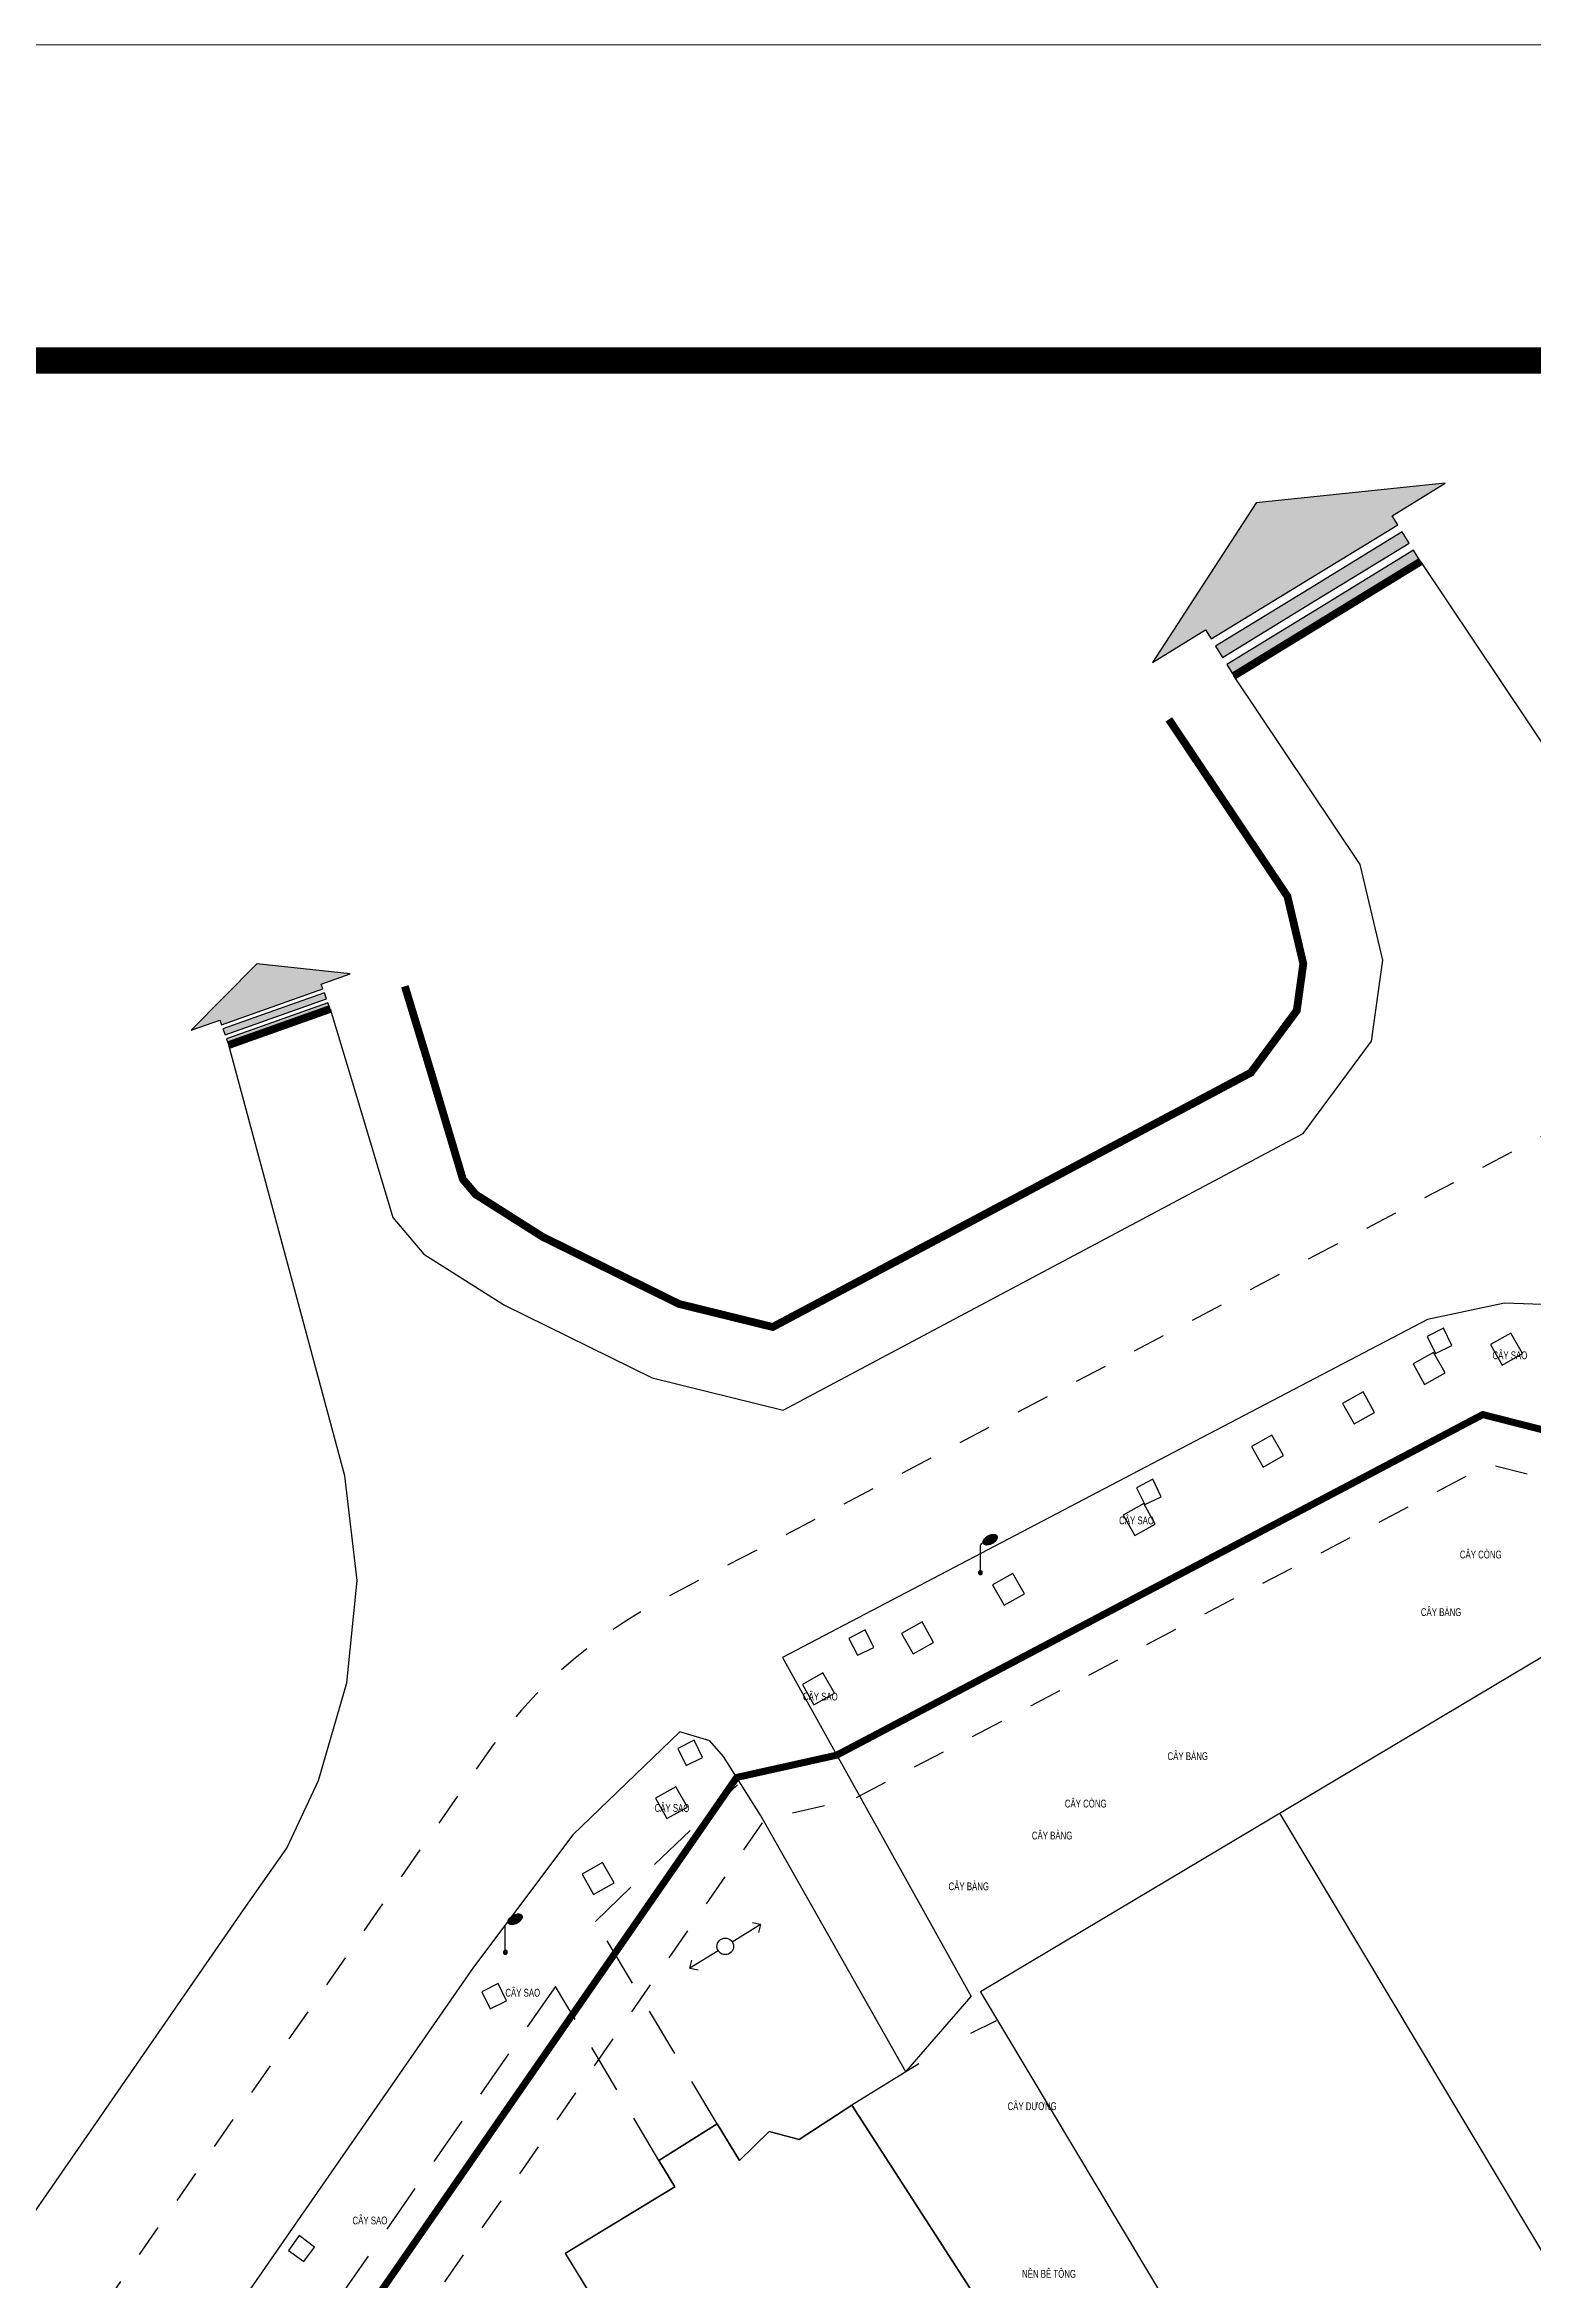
# Model space of a CAD drawing. Header units: millimetres. Extents: x 100 to 288, y -65 to 177.
# Drawn here: x 175.54 to 180.07, y 170.04 to 176.85 of the extents above; entities that cross this region are included whole.
import ezdxf

# ---------------------------------------------------------------- set-up
doc = ezdxf.new("R2010")
doc.units = ezdxf.units.MM
doc.header["$LTSCALE"] = 0.3
doc.header["$MEASUREMENT"] = 0
doc.linetypes.add('DASHDOTX2', pattern=[2, 1, -0.5, 0, -0.5])
doc.linetypes.add('DASHED2', pattern=[0.375, 0.25, -0.125])
doc.layers.get('0').update_dxf_attribs({"linetype": 'CONTINUOUS', "lineweight": 13})
doc.layers.get('DEFPOINTS').update_dxf_attribs({"linetype": 'CONTINUOUS', "lineweight": 13})
for name, color, linetype in [('HATCH1', 8, 'CONTINUOUS'), ('KT', 8, 'CONTINUOUS'), ('Ky hieu', 7, 'CONTINUOUS'), ('LAYER 1', 1, 'CONTINUOUS'), ('LAYER7', 7, 'CONTINUOUS'), ('THAY', 4, 'CONTINUOUS')]:
    doc.layers.add(name, color=color, linetype=linetype)
doc.styles.add('DIM', font='VAVON.TTF')
doc.linetypes.add('FENCELINE2', pattern='A,0.25,-0.1,[132,ltypeshp.shx,S=0.1,R=0,X=-0.1,Y=0],-0.1,1', length=1.45)

# ---------------------------------------------------------------- blocks, each defined once
blk = doc.blocks.new('Cot den')
at = {"layer": 'Ky hieu', "color": 5, "linetype": 'Continuous'}
for p, q in [((474185.96, 1112245.03), (474185.99, 1112245.09)), ((474185.96, 1112242.67), (474185.96, 1112245.03)), ((474185.99, 1112245.09), (474186.05, 1112245.17)), ((474186.05, 1112245.17), (474186.13, 1112245.23)), ((474186.13, 1112245.23), (474186.19, 1112245.25))]:
    blk.add_line(p, q, dxfattribs=at)
mesh = blk.add_polyface(dxfattribs=at)
corners = [(474186.29, 1112245.16), (474186.24, 1112245.2), (474186.32, 1112245.15), (474186.22, 1112245.22), (474186.39, 1112245.12), (474186.2, 1112245.25), (474186.43, 1112245.12), (474186.19, 1112245.29), (474186.49, 1112245.1), (474186.18, 1112245.32), (474186.53, 1112245.11), (474186.19, 1112245.36), (474186.6, 1112245.11), (474186.19, 1112245.39), (474186.63, 1112245.11), (474186.2, 1112245.43), (474186.71, 1112245.12), (474186.22, 1112245.48), (474186.77, 1112245.14), (474186.25, 1112245.53), (474186.84, 1112245.16), (474186.27, 1112245.57), (474186.9, 1112245.18), (474186.31, 1112245.62), (474186.97, 1112245.21), (474186.34, 1112245.65), (474187.02, 1112245.24), (474186.4, 1112245.7), (474187.09, 1112245.27), (474186.43, 1112245.73), (474187.12, 1112245.3), (474186.5, 1112245.78), (474187.2, 1112245.35), (474186.54, 1112245.8), (474187.23, 1112245.38), (474186.61, 1112245.84), (474187.28, 1112245.42), (474186.66, 1112245.87), (474187.31, 1112245.46), (474186.73, 1112245.9), (474187.35, 1112245.51), (474186.79, 1112245.92), (474187.38, 1112245.55), (474186.85, 1112245.94), (474187.4, 1112245.6), (474186.92, 1112245.96), (474187.42, 1112245.64), (474186.99, 1112245.97), (474187.44, 1112245.69), (474187.03, 1112245.97), (474187.44, 1112245.72), (474187.1, 1112245.97), (474187.44, 1112245.76), (474187.13, 1112245.97), (474187.43, 1112245.79), (474187.42, 1112245.82), (474187.2, 1112245.96), (474187.42, 1112245.82), (474187.4, 1112245.85), (474187.24, 1112245.96), (474187.38, 1112245.88), (474187.3, 1112245.93), (474187.33, 1112245.92)]
mesh.append_faces([[corners[k] for k in face] for face in [(0, 0, 2, 1), (1, 2, 4, 3), (3, 4, 6, 5), (5, 6, 8, 7), (7, 8, 10, 9), (9, 10, 12, 11), (11, 12, 14, 13), (13, 14, 16, 15), (15, 16, 18, 17), (17, 18, 20, 19), (19, 20, 22, 21), (21, 22, 24, 23), (23, 24, 26, 25), (25, 26, 28, 27), (27, 28, 30, 29), (29, 30, 32, 31), (31, 32, 34, 33), (33, 34, 36, 35), (35, 36, 38, 37), (37, 38, 40, 39), (39, 40, 42, 41), (41, 42, 44, 43), (43, 44, 46, 45), (45, 46, 48, 47), (47, 48, 50, 49), (49, 50, 52, 51), (51, 52, 54, 53), (53, 54, 57, 56), (56, 55, 58, 59), (59, 58, 60, 61), (61, 60, 62, 62)]], dxfattribs={"vtx0": -1, "vtx2": -1, "color": 5})
mesh = blk.add_polyface(dxfattribs=at)
corners = [(474185.87, 1112242.53), (474185.86, 1112242.54), (474185.9, 1112242.51), (474185.85, 1112242.55), (474185.91, 1112242.51), (474185.83, 1112242.57), (474185.93, 1112242.5), (474185.82, 1112242.58), (474185.94, 1112242.5), (474185.82, 1112242.59), (474185.96, 1112242.5), (474185.81, 1112242.61), (474185.98, 1112242.5), (474185.8, 1112242.62), (474186, 1112242.5), (474185.8, 1112242.64), (474186.01, 1112242.51), (474185.8, 1112242.66), (474186.03, 1112242.51), (474185.8, 1112242.67), (474186.04, 1112242.52), (474185.8, 1112242.67), (474186.06, 1112242.53), (474185.8, 1112242.69), (474186.06, 1112242.54), (474185.8, 1112242.7), (474186.08, 1112242.55), (474185.81, 1112242.72), (474186.09, 1112242.56), (474185.81, 1112242.73), (474186.11, 1112242.58), (474185.82, 1112242.75), (474186.11, 1112242.58), (474185.82, 1112242.76), (474186.12, 1112242.61), (474185.84, 1112242.78), (474186.12, 1112242.62), (474185.85, 1112242.79), (474186.13, 1112242.64), (474185.86, 1112242.8), (474186.13, 1112242.65), (474185.87, 1112242.81), (474186.13, 1112242.67), (474185.89, 1112242.82), (474186.13, 1112242.68), (474185.9, 1112242.83), (474186.13, 1112242.7), (474185.92, 1112242.83), (474186.13, 1112242.72), (474185.93, 1112242.84), (474186.12, 1112242.73), (474185.95, 1112242.84), (474186.11, 1112242.75), (474185.96, 1112242.84), (474186.11, 1112242.76), (474185.99, 1112242.84), (474186.1, 1112242.77), (474186, 1112242.84), (474186.08, 1112242.79), (474186.02, 1112242.83), (474186.07, 1112242.8), (474186.03, 1112242.83), (474186.06, 1112242.81)]
mesh.append_faces([[corners[k] for k in face] for face in [(0, 0, 2, 1), (1, 2, 4, 3), (3, 4, 6, 5), (5, 6, 8, 7), (7, 8, 10, 9), (9, 10, 12, 11), (11, 12, 14, 13), (13, 14, 16, 15), (15, 16, 18, 17), (17, 18, 20, 19), (21, 20, 22, 23), (23, 22, 24, 25), (25, 24, 26, 27), (27, 26, 28, 29), (29, 28, 30, 31), (31, 30, 32, 33), (33, 32, 34, 35), (35, 34, 36, 37), (37, 36, 38, 39), (39, 38, 40, 41), (41, 40, 42, 43), (43, 42, 44, 45), (45, 44, 46, 47), (47, 46, 48, 49), (49, 48, 50, 51), (51, 50, 52, 53), (53, 52, 54, 55), (55, 54, 56, 57), (57, 56, 58, 59), (59, 58, 60, 61), (61, 60, 62, 62)]], dxfattribs={"vtx0": -1, "vtx2": -1, "color": 5})
blk = doc.blocks.new('CDHT')
at = {"layer": 'Ky hieu', "color": 5, "ltscale": 0.001}
for p, q in [((474181.87, 1112250.57), (474182.5, 1112251.2)), ((474190.87, 1112250.57), (474190.23, 1112251.2)), ((474181.87, 1112250.57), (474185.47, 1112250.57)), ((474181.87, 1112250.57), (474182.5, 1112249.93)), ((474187.27, 1112250.57), (474190.87, 1112250.57)), ((474190.87, 1112250.57), (474190.23, 1112249.93))]:
    blk.add_line(p, q, dxfattribs=at)
blk.add_circle((474186.37, 1112250.57), 0.9, dxfattribs=at)
blk = doc.blocks.new('MUITEN')
h = blk.add_hatch(color=256)
h.paths.add_polyline_path([(0, 8.71), (-10.98, 3.45), (-7, 3.45), (-7, 2.77), (0, 2.77), (7, 2.77), (7, 3.45), (10.98, 3.45)])
h.paths.add_polyline_path([(0, 2.23), (-7, 2.23), (-7, 1.39), (0, 1.39), (7, 1.39), (7, 2.23)])
h.paths.add_polyline_path([(0, 0), (7, 0), (7, 0.85), (0, 0.85), (-7, 0.85), (-7, 0)])
blk.add_line((-7, 0), (7, 0))
for points in [[(0, 8.71), (-10.98, 3.45), (-7, 3.45), (-7, 2.77), (0, 2.77), (7, 2.77), (7, 3.45), (10.98, 3.45)], [(0, 8.71), (-10.98, 3.45), (-7, 3.45), (-7, 2.77), (0, 2.77), (7, 2.77), (7, 3.45), (10.98, 3.45)], [(7, 2.23), (0, 2.23), (-7, 2.23), (-7, 1.39), (0, 1.39), (7, 1.39)], [(7, 2.23), (0, 2.23), (-7, 2.23), (-7, 1.39), (0, 1.39), (7, 1.39)], [(7, 0.85), (0, 0.85), (-7, 0.85), (-7, 0), (0, 0), (7, 0)], [(7, 0.85), (0, 0.85), (-7, 0.85), (-7, 0), (0, 0), (7, 0)]]:
    blk.add_lwpolyline(points, close=True)

msp = doc.modelspace()

# ---------------------------------------------------------------- linework, layer by layer
at = {"layer": 'DEFPOINTS', "linetype": 'Continuous', "ltscale": 0.08}
msp.add_lwpolyline([(161.74885, 147.14536), (203.74885, 147.14536), (203.74885, 176.84536), (161.74885, 176.84536)], close=True, dxfattribs=at)
at = {"layer": 'HATCH1', "lineweight": 35, "const_width": 0.02381}
for points in [[(179.15855, 174.92227), (179.72703, 175.27031)], [(176.40502, 173.90735), (176.09611, 173.7975)]]:
    msp.add_lwpolyline(points, dxfattribs=at)
at = {"layer": 'HATCH1'}
for points in [[(179.72703, 175.27031), (180.46963, 174.16195)], [(176.40502, 173.90735), (176.4826, 173.65224), (176.59578, 173.27252), (176.69059, 173.16067), (176.93668, 173.00469), (177.38672, 172.78353), (177.78515, 172.68551), (179.36986, 173.52849), (179.5779, 173.8096), (179.61226, 174.05645), (179.54375, 174.34733), (179.15855, 174.92227)], [(167.44391, 166.2455), (168.06911, 164.8987), (168.2371, 164.65479), (168.53739, 164.45594), (168.88758, 164.38308), (169.21845, 164.43651), (170.68186, 165.5948), (174.24422, 168.47244), (174.41371, 168.66998), (174.60553, 168.94277), (176.14155, 171.16224), (176.27362, 171.3502), (176.36931, 171.55638), (176.45637, 171.85476), (176.48703, 172.16652), (176.44946, 172.48457), (176.09611, 173.7975)], [(182.76649, 169.5202), (182.21676, 170.3448), (181.66797, 171.16674), (181.12714, 171.97645), (180.55591, 172.79971), (180.37634, 172.93166), (180.18536, 173.00444), (179.98375, 173.01082), (179.7491, 172.96117), (178.86831, 172.49996), (177.99238, 172.04104), (177.78354, 171.93122), (178.35789, 170.89819)], [(178.15883, 170.66884), (177.71673, 171.45071), (177.60373, 171.62966), (177.5625, 171.67772), (177.47069, 171.7053), (177.14424, 171.39102), (176.84236, 170.9879), (176.27073, 170.16515), (175.81624, 169.50856)]]:
    msp.add_lwpolyline(points, dxfattribs=at)
at = {"layer": 'HATCH1', "ltscale": 5}
for points in [[(179.72703, 175.27031), (180.46963, 174.16195)], [(176.40502, 173.90735), (176.4826, 173.65224), (176.59578, 173.27252), (176.69059, 173.16067), (176.93668, 173.00469), (177.38672, 172.78353), (177.78515, 172.68551), (179.36986, 173.52849), (179.5779, 173.8096), (179.61226, 174.05645), (179.54375, 174.34733), (179.15855, 174.92227)], [(167.44391, 166.2455), (168.06911, 164.8987), (168.2371, 164.65479), (168.53739, 164.45594), (168.88758, 164.38308), (169.21845, 164.43651), (170.68186, 165.5948), (174.24422, 168.47244), (174.41371, 168.66998), (174.60553, 168.94277), (176.14155, 171.16224), (176.27362, 171.3502), (176.36931, 171.55638), (176.45637, 171.85476), (176.48703, 172.16652), (176.44946, 172.48457), (176.09611, 173.7975)], [(182.76649, 169.5202), (182.21676, 170.3448), (181.66797, 171.16674), (181.12714, 171.97645), (180.55591, 172.79971), (180.37634, 172.93166), (180.18536, 173.00444), (179.98375, 173.01082), (179.7491, 172.96117), (178.86831, 172.49996), (177.99238, 172.04104), (177.78354, 171.93122), (178.35789, 170.89819)], [(177.94882, 171.63393), (179.91711, 172.67159), (180.25985, 172.58455), (184.53161, 166.18031), (181.59193, 164.5385), (181.59193, 164.5385), (181.59193, 164.5385)], [(178.15883, 170.66884), (177.71673, 171.45071), (177.60373, 171.62966), (177.5625, 171.67772), (177.47069, 171.7053), (177.14424, 171.39102), (176.84236, 170.9879), (176.27073, 170.16515), (175.81624, 169.50856)], [(178.15883, 170.66884), (178.35789, 170.89819)]]:
    msp.add_lwpolyline(points, dxfattribs=at)
at = {"layer": 'HATCH1', "linetype": 'DASHED2', "ltscale": 2, "const_width": 0.02381}
msp.add_lwpolyline([(176.63282, 173.97662), (176.71058, 173.72088), (176.8097, 173.38839), (176.84873, 173.34233), (177.05326, 173.21269), (177.46861, 173.00858), (177.75367, 172.93845), (179.21051, 173.7134), (179.35044, 173.90249), (179.3703, 174.04519), (179.3219, 174.2507), (178.96074, 174.78974)], dxfattribs=at)
at = {"layer": 'HATCH1', "linetype": 'DASHED2', "ltscale": 2}
for points in [[(176.63282, 173.97662), (176.71058, 173.72088), (176.8097, 173.38839), (176.84873, 173.34233), (177.05326, 173.21269), (177.46861, 173.00858), (177.75367, 172.93845), (179.21051, 173.7134), (179.35044, 173.90249), (179.3703, 174.04519), (179.3219, 174.2507), (178.96074, 174.78974)], [(177.58431, 170.51098), (177.21352, 171.12722), (177.64645, 171.54401)], [(177.40713, 170.39932), (177.09151, 170.92922), (176.46638, 170.02947), (176.01174, 169.37266), (175.62255, 168.81515)]]:
    msp.add_lwpolyline(points, dxfattribs=at)
at = {"layer": 'HATCH1'}
for points, elevation in [([(179.77334, 172.85792), (179.82326, 172.88188), (179.7976, 172.93515), (179.74776, 172.90905)], -0.0021), ([(179.97596, 172.82252), (180.03819, 172.85758), (180.00314, 172.91982), (179.9409, 172.88476)], 0), ([(179.74005, 172.76372), (179.80229, 172.79878), (179.76723, 172.86101), (179.705, 172.82595)], 0), ([(179.52533, 172.64317), (179.58757, 172.67822), (179.55251, 172.74046), (179.49028, 172.7054)], 0), ([(179.2476, 172.5117), (179.30983, 172.54676), (179.27478, 172.60899), (179.21254, 172.57393)], 0)]:
    msp.add_lwpolyline(points, close=True, dxfattribs=dict(at, elevation=elevation))
for points in [[(178.88749, 172.39734), (178.93742, 172.42129), (178.91175, 172.47456), (178.86192, 172.44846)], [(178.85685, 172.30313), (178.91909, 172.33818), (178.88403, 172.40042), (178.8218, 172.36536)], [(178.45857, 172.09053), (178.5208, 172.12559), (178.48574, 172.18782), (178.42351, 172.15276)], [(178.01156, 171.93842), (178.06148, 171.96237), (178.03582, 172.01564), (177.98599, 171.98955)], [(178.1814, 171.94259), (178.24364, 171.97764), (178.20858, 172.03988), (178.14634, 172.00482)], [(177.87938, 171.78745), (177.94162, 171.8225), (177.90656, 171.88474), (177.84432, 171.84968)], [(177.48987, 171.60268), (177.53979, 171.62663), (177.51413, 171.6799), (177.46429, 171.65381)], [(177.4314, 171.44056), (177.49364, 171.47562), (177.45858, 171.53785), (177.39635, 171.50279)], [(177.20797, 171.20939), (177.27021, 171.24445), (177.23515, 171.30668), (177.17292, 171.27163)], [(176.89293, 170.86144), (176.94285, 170.88539), (176.91719, 170.93866), (176.86735, 170.91256)], [(176.32476, 170.09095), (176.35789, 170.13532), (176.31046, 170.17062), (176.2784, 170.1244)]]:
    msp.add_lwpolyline(points, close=True, dxfattribs=at)
at = {"layer": 'HATCH1', "linetype": 'FENCELINE2'}
for points in [[(178.38673, 170.91434), (178.38673, 170.91434), (178.38673, 170.91434), (178.38673, 170.91434), (180.21018, 172.00039), (181.07867, 170.55887), (184.06151, 165.9584), (182.97281, 165.31953), (182.06098, 164.77251), (178.38673, 170.91434)], [(182.97281, 165.31953), (179.29846, 171.45736)], [(178.35703, 170.78644), (178.43562, 170.82552)], [(178.19938, 170.6938), (177.99491, 170.56792)]]:
    msp.add_lwpolyline(points, dxfattribs=at)
at = {"layer": 'HATCH1', "ltscale": 5}
for points in [[(178.38673, 170.91434), (180.21018, 172.00039), (184.06151, 165.9584), (182.06098, 164.77251)], [(177.99491, 170.56792), (178.74154, 169.41107), (176.62398, 168.00355), (175.97248, 169.07838), (176.14366, 169.1627), (176.09051, 169.25013), (176.25946, 169.33659), (176.21023, 169.41931), (176.38712, 169.53554), (176.43474, 169.45806), (176.9046, 169.74024), (176.86477, 169.80454), (177.19424, 169.99746), (177.12202, 170.11647), (177.45563, 170.31892), (177.40713, 170.39932), (177.58431, 170.51098), (177.65273, 170.39866), (177.74248, 170.48747), (177.83431, 170.46273)]]:
    msp.add_lwpolyline(points, close=True, dxfattribs=at)
msp.add_lwpolyline([(175.74343, 168.81408, -0.0422369), (175.78132, 168.88264), (177.64389, 171.56606)], format="xyb", dxfattribs=at)
at = {"layer": 'HATCH1', "linetype": 'Continuous', "ltscale": 0.7}
msp.add_lwpolyline([(176.62398, 168.00355), (178.74154, 169.41107), (177.99491, 170.56792), (177.83431, 170.46273), (177.74248, 170.48747), (177.65273, 170.39866), (177.58431, 170.51098), (177.40713, 170.39932), (177.45563, 170.31892), (177.12115, 170.11594), (177.19424, 169.99746), (176.86477, 169.80454), (176.9046, 169.74024), (176.43474, 169.45806), (176.38712, 169.53554), (176.21023, 169.41931), (176.25946, 169.33659), (176.09051, 169.25013), (176.14366, 169.1627), (175.97248, 169.07838), (176.62398, 168.00355)], dxfattribs=at)
at = {"layer": 'KT', "linetype": 'DASHDOTX2', "lineweight": -2, "ltscale": 0.0005, "flags": 128}
msp.add_lwpolyline([(185.46005, 165.98979), (180.34871, 173.65276), (177.41641, 172.1069, 0.1199755), (176.87523, 171.62782), (174.71299, 168.51266, -0.0751899), (174.13844, 167.90102), (168.14392, 163.15897), (175.38711, 150.75415), (182.53181, 154.92594), (179.07267, 160.89523), (186.09118, 164.81508), (185.97885, 165.05559), (185.4891, 165.94624), (185.46005, 165.98979)], format="xyb", dxfattribs=at)
at = {"layer": 'LAYER 1', "linetype": 'DASHED2', "lineweight": -2, "flags": 128}
msp.add_lwpolyline([(178.77643, 163.06713), (179.07998, 163.24856), (180.91066, 164.27182), (181.04108, 164.35672), (181.53337, 164.63675), (181.98923, 164.89605), (182.3955, 165.13688), (182.72489, 165.33214), (182.78409, 165.36723), (182.80312, 165.37857), (182.91461, 165.44084), (183.16252, 165.5793), (183.43137, 165.72945), (184.32697, 166.22965), (180.17148, 172.4596), (179.93517, 172.51961), (177.99853, 171.49864), (177.72951, 171.43877), (175.91125, 168.81254), (176.05154, 168.58022), (175.85445, 168.37383), (175.85296, 168.31213), (175.87498, 168.14819), (175.90918, 168.04269), (176.19292, 167.51146), (176.56833, 166.8567)], close=True, dxfattribs=at)
at = {"layer": 'LAYER7', "linetype": 'Continuous', "const_width": 0.08}
msp.add_lwpolyline([(202.74885, 175.88282), (163.54885, 175.88282), (163.54885, 148.10791), (202.74885, 148.10791)], close=True, dxfattribs=at)
at = {"layer": 'THAY', "linetype": 'DASHDOTX2', "lineweight": -2, "ltscale": 0.3, "const_width": 0.02143, "flags": 128}
msp.add_lwpolyline([(178.72573, 162.87039), (179.15149, 163.12487), (180.98456, 164.14947), (181.11543, 164.23466), (181.60401, 164.51257), (182.06098, 164.77251), (182.46835, 165.01399), (182.79774, 165.20925), (182.85707, 165.24443), (182.87452, 165.25483), (182.98427, 165.31612), (183.23218, 165.45458), (183.50102, 165.60473), (184.53161, 166.18031), (180.25985, 172.58455), (179.91711, 172.67159), (177.94882, 171.63393), (177.64389, 171.56606), (175.74116, 168.81784), (175.87278, 168.59988), (175.71297, 168.43252), (175.70987, 168.3043), (175.73511, 168.1164), (175.7772, 167.98657), (176.06793, 167.44226), (176.44464, 166.78521), (178.72573, 162.87039)], dxfattribs=at)

# ---------------------------------------------------------------- block references
at = {"layer": 'HATCH1', "linetype": 'Continuous', "extrusion": (-5.25595e-07, 8.5849e-07, 1), "xscale": 0.04761182743201335, "yscale": 0.04761182740498859, "zscale": 0.04761182743142914, "rotation": 31.47630834640647}
msp.add_blockref('MUITEN', (179.44279, 175.09629, 0.00006), dxfattribs=at)
at = {"layer": 'HATCH1', "linetype": 'Continuous', "extrusion": (-3.3725e-07, 9.4843e-07, 1), "xscale": 0.02341845047291047, "yscale": 0.0234184504786049, "zscale": 0.0234184504755723, "rotation": 19.57474657094541}
msp.add_blockref('MUITEN', (176.25056, 173.85242, 0.00011), dxfattribs=at)
at = {"layer": 'HATCH1', "xscale": 0.03504980631987564, "yscale": 0.03504980634066612, "zscale": 0.03504980631809729}
for p in [(-16441.73972, -38811.70018), (-16443.18713, -38812.85683)]:
    msp.add_blockref('Cot den', p, dxfattribs=at)
at = {"layer": 'HATCH1', "xscale": 0.0280398450434058, "yscale": 0.02803984505590051, "zscale": 0.02803984505447779, "rotation": 211.6577846773021}
msp.add_blockref('CDHT', (-4873.27086, 33696.04194), dxfattribs=at)

# ---------------------------------------------------------------- texts
at = {"layer": 'HATCH1', "style": 'DIM', "width": 0.75}
for s, height, p in [('CAÂY SAO', 0.02381, (179.94681, 172.84042, 0)), ('CAÂY SAO', 0.02381, (178.80912, 172.33731)), ('CAÂY COØNG', 0.02381, (179.84724, 172.23326, 0)), ('CAÂY BAØNG', 0.02381, (179.72854, 172.0578)), ('CAÂY SAO', 0.02381, (177.84566, 171.80062)), ('CAÂY BAØNG', 0.02381, (178.95661, 171.619)), ('CAÂY COØNG', 0.02381, (178.64371, 171.4745, 0)), ('CAÂY SAO', 0.02381, (177.39368, 171.46115, -0.00008)), ('CAÂY BAØNG', 0.02381, (178.54327, 171.37713)), ('CAÂY BAØNG', 0.02381, (178.28933, 171.22226)), ('CAÂY SAO', 0.02381, (176.93898, 170.89822)), ('CAÂY DÖÔNG', 0.02381, (178.46915, 170.55251)), ('CAÂY SAO', 0.02381, (176.47331, 170.2043)), ('NEÀN BEÂ TOÂNG', 0.0238096, (178.51334, 170.0417))]:
    msp.add_text(s, height=height, dxfattribs=at).set_placement(p)

doc.saveas('drawing.dxf')
